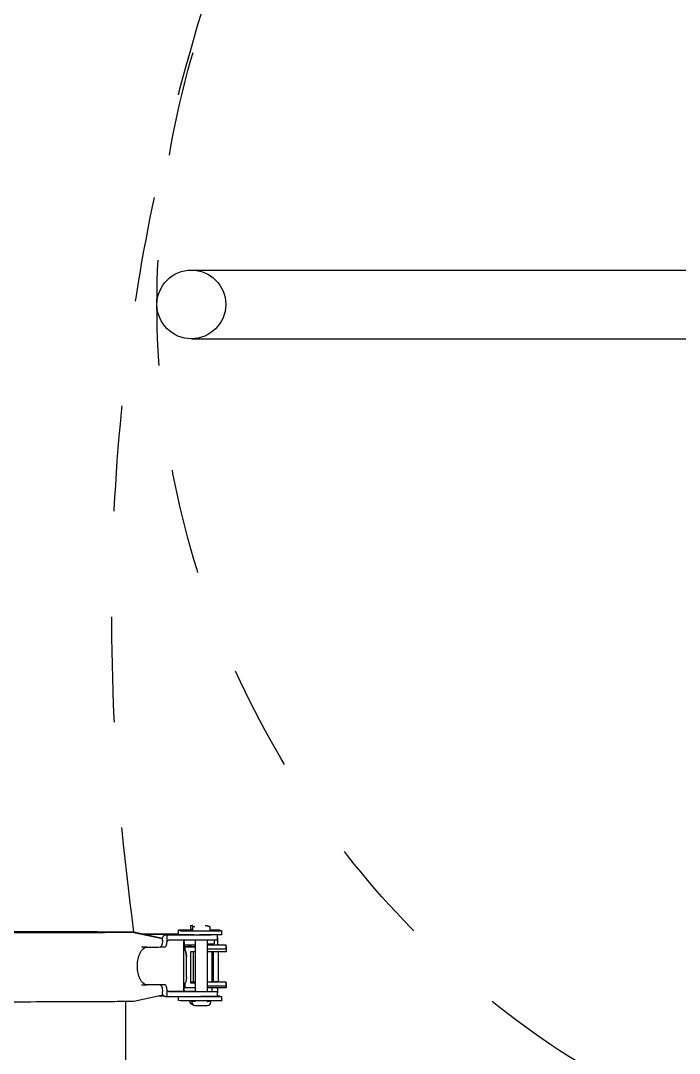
# Model space of a CAD drawing. Header units: millimetres. Extents: x 11802 to 19889, y -472 to 9054.
# Drawn here: x 13413.6 to 13605.2, y 6822.7 to 7123.5 of the extents above; entities that cross this region are included whole.
import ezdxf

# ---------------------------------------------------------------- set-up
doc = ezdxf.new("R2010")
doc.units = ezdxf.units.MM
doc.header["$LTSCALE"] = 307.34
doc.linetypes.add('DASHED', pattern=[0.2, 0.1, -0.1])
doc.layers.get('0').update_dxf_attribs({"linetype": 'CONTINUOUS'})

msp = doc.modelspace()

# ---------------------------------------------------------------- linework, layer by layer
at = {"color": 0, "linetype": 'Continuous'}
for p, q in [((13463.25836, 7050.81549), (13690.40446, 7050.8213)), ((13463.25887, 7030.81549), (13690.40418, 7030.8213)), ((13463.00741, 6859.90547), (13463.00741, 6858.80548)), ((13468.00741, 6859.90547), (13468.00741, 6859.64198)), ((13446.56618, 6857.95035), (13454.83583, 6856.12929)), ((13454.83939, 6856.14541), (13446.56619, 6857.96599)), ((13455.7654, 6857.20282), (13456.22197, 6857.20236)), ((13456.22197, 6857.20236), (13469.02668, 6857.22437)), ((13456.22197, 6855.20237), (13456.22197, 6857.20236)), ((13458.1052, 6857.40065), (13458.10561, 6857.40073)), ((13458.21334, 6857.42204), (13458.10529, 6857.42253)), ((13458.3124, 6857.42215), (13458.2073, 6857.42263)), ((13459.50741, 6857.35548), (13459.50741, 6858.55548)), ((13459.50741, 6858.55547), (13459.50787, 6858.55531)), ((13460.14269, 6858.44368), (13459.50787, 6858.55531)), ((13460.14269, 6857.24369), (13459.52154, 6857.35291)), ((13460.17414, 6857.23764), (13459.5497, 6857.23132)), ((13460.37774, 6857.24021), (13460.33686, 6857.24053)), ((13460.47219, 6857.23955), (13460.37774, 6857.24021)), ((13463.65178, 6858.75197), (13463.55397, 6858.75224)), ((13463.60042, 6858.43195), (13463.64019, 6858.43191)), ((13463.63464, 6858.55394), (13463.61589, 6858.55405)), ((13463.64019, 6858.43191), (13463.79966, 6858.43176)), ((13463.64223, 6859.59384), (13463.64223, 6858.49385)), ((13463.79541, 6859.64539), (13463.81998, 6859.64555)), ((13463.79966, 6858.43176), (13464.33551, 6858.43132)), ((13464.33551, 6858.43132), (13464.36697, 6858.4313)), ((13464.36697, 6858.4313), (13464.41742, 6858.43127)), ((13466.13333, 6858.43071), (13466.21691, 6858.43071)), ((13467.90083, 6858.43129), (13467.91925, 6858.4313)), ((13468.35027, 6857.23164), (13467.90349, 6857.23129)), ((13467.91925, 6858.4313), (13467.9476, 6858.43132)), ((13467.9476, 6858.43132), (13468.15467, 6858.43147)), ((13468.15467, 6858.43147), (13468.64984, 6858.43192)), ((13468.37051, 6857.23166), (13468.35027, 6857.23164)), ((13468.39431, 6857.23168), (13468.37051, 6857.23166)), ((13468.64223, 6859.59384), (13468.64223, 6858.49385)), ((13470.68117, 6857.23526), (13470.61536, 6857.2351)), ((13470.83119, 6857.23566), (13470.68117, 6857.23526)), ((13470.81264, 6857.23241), (13470.81264, 6855.73242)), ((13471.50694, 6858.55564), (13472.14176, 6858.44401)), ((13472.14223, 6858.44385), (13472.14176, 6858.44401)), ((13472.14223, 6857.24385), (13472.14223, 6858.44385)), ((13454.97106, 6856.18938), (13454.74899, 6856.19074)), ((13454.85222, 6855.70373), (13454.85222, 6856.20373)), ((13469.02668, 6855.72438), (13456.95326, 6855.70362)), ((13461.02862, 6841.24155), (13461.02862, 6855.24151)), ((13461.02862, 6853.87429), (13461.15371, 6853.8736)), ((13461.02862, 6853.85126), (13461.14316, 6853.85165)), ((13461.16091, 6853.82238), (13461.0398, 6853.82383)), ((13461.10665, 6855.48369), (13461.11336, 6855.35515)), ((13461.14255, 6854.69689), (13461.14649, 6854.62219)), ((13461.14332, 6854.62244), (13461.14332, 6853.80394)), ((13461.47003, 6853.78534), (13464.39223, 6853.78275)), ((13461.47003, 6852.55212), (13461.47003, 6853.78534)), ((13464.39223, 6855.71641), (13464.39223, 6840.74233)), ((13467.87968, 6854.30466), (13469.13615, 6854.30388)), ((13467.89223, 6855.73547), (13467.89223, 6840.7294)), ((13469.2092, 6854.51491), (13469.11022, 6854.51469)), ((13469.13615, 6854.30388), (13469.17592, 6854.30386)), ((13469.17592, 6854.30386), (13471.005, 6854.3034)), ((13469.17673, 6854.46859), (13469.17673, 6854.32539)), ((13469.77336, 6854.51705), (13469.74767, 6854.51687)), ((13469.92673, 6855.66859), (13469.92673, 6854.56859)), ((13470.81264, 6855.73241), (13470.76555, 6855.73097)), ((13471.01808, 6854.33044), (13470.89668, 6854.33106)), ((13470.93811, 6856.01327), (13470.9371, 6856.1409)), ((13470.94746, 6855.49947), (13470.93811, 6856.01327)), ((13471.27406, 6854.30339), (13471.005, 6854.3034)), ((13473.3178, 6854.30777), (13473.31344, 6854.30796)), ((13473.31709, 6854.30767), (13473.31756, 6854.30777)), ((13473.31756, 6854.30777), (13473.31756, 6853.10777)), ((13473.42673, 6853.79423), (13473.42673, 6852.29424)), ((13450.32133, 6853.67214), (13448.7533, 6853.67263)), ((13461.8131, 6844.87833), (13461.8131, 6850.89483)), ((13464.39223, 6852.28276), (13462.99079, 6852.284)), ((13462.99079, 6852.284), (13462.99079, 6843.28402)), ((13463.75741, 6852.28332), (13463.75741, 6843.5283)), ((13469.17236, 6853.10387), (13467.88572, 6853.10466)), ((13469.18097, 6852.28168), (13467.89333, 6852.28114)), ((13471.005, 6853.10341), (13469.17236, 6853.10387)), ((13469.17673, 6852.29726), (13469.17673, 6843.51558)), ((13469.59492, 6852.29424), (13469.59492, 6843.53691)), ((13471.27406, 6853.10339), (13471.005, 6853.10341)), ((13471.16176, 6843.91861), (13471.16176, 6852.28401)), ((13473.31756, 6853.10777), (13473.31709, 6853.10768)), ((13448.7533, 6842.67266), (13450.32133, 6842.67217)), ((13455.53585, 6842.69827), (13454.1971, 6842.69078)), ((13461.08928, 6841.24155), (13461.08928, 6841.80582)), ((13461.47003, 6841.78537), (13461.47003, 6843.23905)), ((13464.39223, 6841.78278), (13461.47003, 6841.78537)), ((13462.99079, 6843.52833), (13464.39223, 6843.52827)), ((13462.99079, 6843.28402), (13464.39223, 6843.28278)), ((13469.17236, 6842.30389), (13467.88572, 6842.30468)), ((13469.18097, 6841.7817), (13467.89333, 6841.78117)), ((13471.005, 6842.30343), (13469.17236, 6842.30389)), ((13469.17673, 6841.78173), (13469.17673, 6840.74017)), ((13469.6762, 6843.52802), (13470.02874, 6843.528)), ((13470.149, 6843.5346), (13470.03232, 6843.53511)), ((13470.94341, 6840.99695), (13470.97021, 6841.78375)), ((13471.27406, 6843.50342), (13471.005, 6843.50343)), ((13471.27406, 6842.30342), (13471.005, 6842.30343)), ((13471.13043, 6843.52987), (13471.1148, 6843.52995)), ((13473.3178, 6843.50779), (13473.31344, 6843.50799)), ((13473.31709, 6843.5077), (13473.31756, 6843.50779)), ((13473.31756, 6842.3078), (13473.31709, 6842.3077)), ((13473.31756, 6843.50779), (13473.31756, 6842.3078)), ((13473.42673, 6843.29426), (13473.42673, 6841.79426)), ((13454.99643, 6839.68028), (13446.56618, 6837.82514)), ((13454.85222, 6840.20377), (13454.85222, 6840.70377)), ((13456.22197, 6839.2024), (13455.7654, 6839.20286)), ((13456.22197, 6839.2024), (13456.22197, 6841.2024)), ((13466.06429, 6839.21932), (13456.22197, 6839.2024)), ((13456.95326, 6840.70366), (13469.02668, 6840.72441)), ((13459.50741, 6838.15552), (13459.50741, 6839.20805)), ((13464.39223, 6840.74233), (13461.54741, 6840.74167)), ((13463.89223, 6840.73246), (13463.91491, 6840.73315)), ((13469.02668, 6839.23585), (13466.06429, 6839.23076)), ((13466.06429, 6839.23076), (13466.21687, 6839.23076)), ((13467.90086, 6839.23134), (13468.15483, 6839.23152)), ((13470.76555, 6840.731), (13470.81264, 6840.73244)), ((13470.81264, 6840.73245), (13470.81264, 6839.24389)), ((13470.82021, 6839.23567), (13470.87778, 6839.23583)), ((13470.91435, 6839.36122), (13470.82878, 6839.36159)), ((13470.93709, 6840.52717), (13470.94341, 6840.99695)), ((13471.50694, 6839.35569), (13472.14176, 6839.24406)), ((13472.14223, 6839.2439), (13472.14176, 6839.24406)), ((13472.14223, 6838.0439), (13472.14223, 6839.24389)), ((13444.17874, 6757.79834), (13444.20378, 6837.78611)), ((13459.50787, 6838.15536), (13459.50741, 6838.15552)), ((13460.14269, 6838.04373), (13459.50787, 6838.15536)), ((13462.75741, 6837.95553), (13462.75741, 6838.03308)), ((13463.39223, 6837.6439), (13463.39223, 6837.7939)), ((13464.36136, 6837.84834), (13464.23374, 6837.84808)), ((13464.39223, 6838.0459), (13464.39223, 6837.8939)), ((13467.89223, 6838.0459), (13467.89223, 6837.8939)), ((13467.91729, 6837.84455), (13467.93613, 6837.84422)), ((13467.94532, 6837.8483), (13467.93018, 6837.84833)), ((13468.25741, 6837.95553), (13468.25741, 6838.04395)), ((13468.73949, 6837.84551), (13468.71495, 6837.84569)), ((13468.89223, 6837.6439), (13468.89223, 6837.7939))]:
    msp.add_line(p, q, dxfattribs=at)
for points in [[(13467.99275, 6859.94084), (13468.00059, 6859.93068), (13468.00566, 6859.91858), (13468.00741, 6859.90547)], [(13463.02206, 6858.77011), (13463.01422, 6858.78027), (13463.00915, 6858.79237), (13463.00741, 6858.80548)], [(13463.65688, 6858.45848), (13463.64904, 6858.46864), (13463.64397, 6858.48074), (13463.64223, 6858.49385)], [(13468.62758, 6859.62921), (13468.63541, 6859.61905), (13468.64048, 6859.60695), (13468.64223, 6859.59384)], [(13469.17673, 6854.46859), (13469.17844, 6854.48154), (13469.18346, 6854.49364), (13469.19137, 6854.50394)], [(13469.91208, 6855.70396), (13469.91991, 6855.6938), (13469.92498, 6855.68169), (13469.92673, 6855.66859)], [(13470.93719, 6856.14092), (13470.93693, 6856.16), (13470.92964, 6856.26875), (13470.91296, 6856.37417), (13470.8876, 6856.47562), (13470.85425, 6856.57257), (13470.81361, 6856.66457), (13470.81264, 6856.66635)], [(13471.00225, 6854.33042), (13470.98574, 6854.58005), (13470.96384, 6855.01937), (13470.94746, 6855.49947)], [(13470.81264, 6840.00357), (13470.82554, 6840.02868), (13470.86297, 6840.11866), (13470.89345, 6840.21306), (13470.91636, 6840.31144), (13470.9311, 6840.41326), (13470.93719, 6840.52715)], [(13463.40688, 6837.82926), (13463.39907, 6837.81914), (13463.39398, 6837.80703), (13463.39223, 6837.7939)], [(13464.37759, 6837.85855), (13464.38546, 6837.86877), (13464.39049, 6837.88085), (13464.39223, 6837.8939)], [(13467.89223, 6837.8939), (13467.89393, 6837.88094), (13467.89896, 6837.86885), (13467.90687, 6837.85855)]]:
    msp.add_lwpolyline(points, dxfattribs=at)
at = {"color": 0, "linetype": 'DASHED'}
msp.add_circle((13713.25862, 7040.82189), 260, dxfattribs=at)
at = {"color": 0, "linetype": 'Continuous'}
msp.add_circle((13463.25862, 7040.81549), 10, dxfattribs=at)
for centre, radius, start, end in [((13460.43599, 6827.07865), 26.72817, 88.2951315, 88.5585413), ((13460.83667, 6845.69431), 8.1153, 87.2055515, 87.8120652), ((13460.90976, 6847.78471), 6.54756, 87.1762761, 87.445884), ((13475.74126, 6840.87449), 14.64194, 176.3587056, 177.4753046), ((13472.40117, 6841.34744), 1.64207, 164.5547893, 172.8363347), ((13488.3328, 6840.38727), 27.24311, 178.3102511, 178.6853747), ((13482.8065, 6840.56241), 21.71406, 177.4738518, 178.3422138), ((13467.76761, 6824.26205), 13.58334, 89.4299456, 89.6223201), ((13467.84832, 6832.49424), 5.35076, 89.261471, 89.4171582), ((13467.25853, 6837.95573), 0.99888, 353.729208, 359.9883291)]:
    msp.add_arc(centre, radius, start, end, dxfattribs=at)
at = {"color": 0, "linetype": 'DASHED'}
for points, knots in [([(13237.37015, 6857.08306), (13234.23659, 6943.08176), (13241.58766, 7026.74957), (13293.20196, 7273.23375), (13394.77464, 7566.88252), (13571.14678, 7886.76644), (13597.95496, 8068.9021), (13603.75868, 8184.82154)], [0, 0, 0, 0, 0.082190324, 0.191090061, 0.557560241, 0.772837869, 1, 1, 1, 1]), ([(13446.56619, 6857.96599), (13421.60372, 7043.23031), (13486.83658, 7185.34506), (13584.4304, 7422.89217), (13648.61154, 7591.90433), (13793.02683, 7870.95561), (13824.84204, 8083.31195), (13822.75868, 8184.82154)], [0, 0, 0, 0, 0.267174047, 0.334649196, 0.544868993, 0.650795734, 1, 1, 1, 1])]:
    msp.add_open_spline(points, degree=3, knots=knots, dxfattribs=at)
at = {"color": 0, "linetype": 'Continuous'}
for points, knots in [([(13463.02206, 6859.94084), (13463.03231, 6859.9511), (13463.08583, 6859.96143), (13463.13388, 6859.95683), (13463.16938, 6859.95708)], [0, 0, 0, 0, 0.290096378, 1, 1, 1, 1]), ([(13463.16938, 6859.95708), (13463.20149, 6859.9573), (13463.38353, 6859.9583), (13463.56557, 6859.95878), (13463.7155, 6859.95913)], [0, 0, 0, 0, 0.176399899, 1, 1, 1, 1]), ([(13463.6828, 6859.95343), (13463.63163, 6859.95365), (13463.55832, 6859.94891), (13463.49755, 6859.95843), (13463.46403, 6859.9508), (13463.46272, 6859.95803)], [0, 0, 0, 0, 0.696736675, 0.900028859, 1, 1, 1, 1]), ([(13467.24758, 6859.95925), (13467.34816, 6859.95903), (13467.52213, 6859.9577), (13467.74755, 6859.9596), (13467.88794, 6859.95338), (13467.97326, 6859.96034), (13467.99275, 6859.94084)], [0, 0, 0, 0, 0.404102256, 0.704231183, 0.889205176, 1, 1, 1, 1]), ([(13446.56619, 6857.96599), (13445.82874, 6858.01222), (13443.31216, 6857.99219), (13438.04355, 6858.06512), (13429.85833, 6858.07678), (13419.01544, 6858.11515), (13405.84971, 6858.13779), (13384.89209, 6858.16749), (13356.40479, 6858.18486), (13321.98827, 6858.18089), (13290.32161, 6858.15466), (13265.31045, 6858.10361), (13251.3073, 6858.06066), (13245.99881, 6858.02063)], [0, 0, 0, 0, 0.011052111, 0.037606203, 0.078838066, 0.133467311, 0.199795899, 0.275762465, 0.446942191, 0.6258942, 0.790547882, 0.920596074, 1, 1, 1, 1]), ([(13446.56618, 6857.95035), (13445.82878, 6857.90413), (13443.31246, 6857.92414), (13438.04443, 6857.85123), (13429.86017, 6857.83957), (13419.01856, 6857.80119), (13405.85433, 6857.77855), (13384.89885, 6857.74886), (13356.41393, 6857.73149), (13321.99938, 6857.73544), (13290.33294, 6857.76166), (13265.31969, 6857.8127), (13251.31431, 6857.85566), (13246.00427, 6857.89567)], [0, 0, 0, 0, 0.011051545, 0.037603369, 0.07883145, 0.133455693, 0.199778448, 0.275738819, 0.446907168, 0.625852756, 0.790508799, 0.920570631, 1, 1, 1, 1]), ([(13458.2073, 6857.42263), (13457.5068, 6857.42586), (13454.39986, 6857.43947), (13451.2929, 6857.45064), (13448.88646, 6857.45848)], [0, 0, 0, 0, 0.225464936, 1, 1, 1, 1]), ([(13449.08117, 6857.41964), (13449.72395, 6857.41684), (13451.98732, 6857.40653), (13454.25068, 6857.39443), (13455.87124, 6857.38358)], [0, 0, 0, 0, 0.283993047, 1, 1, 1, 1]), ([(13454.85222, 6856.20373), (13454.85222, 6856.45594), (13455.02718, 6856.96827), (13455.52944, 6857.20305), (13455.7654, 6857.20282)], [0, 0, 0, 0, 0.516640328, 1, 1, 1, 1]), ([(13455.87124, 6857.38358), (13456.22872, 6857.38118), (13457.4455, 6857.37259), (13458.66227, 6857.36249), (13459.52154, 6857.35291)], [0, 0, 0, 0, 0.293791698, 1, 1, 1, 1]), ([(13458.21324, 6857.39933), (13458.1863, 6857.39949), (13458.16404, 6857.41253), (13458.105, 6857.39158), (13458.1052, 6857.40065)], [0, 0, 0, 0, 0.748109772, 1, 1, 1, 1]), ([(13458.10561, 6857.40073), (13458.24015, 6857.41427), (13458.70761, 6857.38921), (13459.17276, 6857.40425), (13459.50352, 6857.4044)], [0, 0, 0, 0, 0.290179555, 1, 1, 1, 1]), ([(13459.50977, 6857.39123), (13459.4054, 6857.39192), (13458.97323, 6857.39472), (13458.54106, 6857.39738), (13458.21324, 6857.39933)], [0, 0, 0, 0, 0.241479698, 1, 1, 1, 1]), ([(13463.63133, 6858.56795), (13463.34271, 6858.56774), (13462.78779, 6858.56725), (13461.9955, 6858.56618), (13461.28906, 6858.56493), (13460.68611, 6858.56326), (13460.25461, 6858.56215), (13459.97287, 6858.56026), (13459.80972, 6858.56054), (13459.68662, 6858.55642), (13459.58703, 6858.5627), (13459.54707, 6858.54911), (13459.50714, 6858.5616), (13459.50741, 6858.55547)], [0, 0, 0, 0, 0.20996067, 0.403670913, 0.576368614, 0.723821051, 0.842418993, 0.889958792, 0.929252894, 0.960075465, 0.982212191, 0.995542321, 1, 1, 1, 1]), ([(13460.14269, 6858.44368), (13460.22632, 6858.42898), (13460.54844, 6858.45504), (13461.23039, 6858.42647), (13462.29947, 6858.43776), (13463.13242, 6858.43243), (13463.60042, 6858.43195)], [0, 0, 0, 0, 0.073671354, 0.276947896, 0.593960884, 1, 1, 1, 1]), ([(13460.33686, 6857.24053), (13460.30976, 6857.24076), (13460.24523, 6857.24318), (13460.17976, 6857.23717), (13460.14269, 6857.24369)], [0, 0, 0, 0, 0.418568867, 1, 1, 1, 1]), ([(13463.88308, 6857.23168), (13463.50861, 6857.23202), (13462.37164, 6857.23358), (13461.23467, 6857.23473), (13460.47219, 6857.23955)], [0, 0, 0, 0, 0.329365904, 1, 1, 1, 1]), ([(13463.55397, 6858.75224), (13463.48292, 6858.75244), (13463.36053, 6858.75307), (13463.20301, 6858.75312), (13463.101, 6858.75527), (13463.03819, 6858.75398), (13463.02206, 6858.77011)], [0, 0, 0, 0, 0.399375405, 0.692404153, 0.871757096, 1, 1, 1, 1]), ([(13463.61589, 6858.55405), (13463.60068, 6858.55415), (13463.56468, 6858.55549), (13463.52814, 6858.5518), (13463.50756, 6858.55542)], [0, 0, 0, 0, 0.421385982, 1, 1, 1, 1]), ([(13463.65688, 6859.62921), (13463.667, 6859.63934), (13463.71732, 6859.64946), (13463.76266, 6859.64515), (13463.79541, 6859.64539)], [0, 0, 0, 0, 0.304184816, 1, 1, 1, 1]), ([(13463.81998, 6859.64555), (13463.84921, 6859.64575), (13464.00746, 6859.64659), (13464.16571, 6859.64704), (13464.29474, 6859.64737)], [0, 0, 0, 0, 0.184664245, 1, 1, 1, 1]), ([(13464.18947, 6859.64248), (13464.16803, 6859.64263), (13464.15106, 6859.64913), (13464.09494, 6859.63777), (13464.09773, 6859.64655)], [0, 0, 0, 0, 0.699345543, 1, 1, 1, 1]), ([(13464.41742, 6858.43127), (13464.55775, 6858.43118), (13465.12972, 6858.43085), (13465.70169, 6858.43071), (13466.13333, 6858.43071)], [0, 0, 0, 0, 0.245337465, 1, 1, 1, 1]), ([(13467.90349, 6857.23129), (13467.7194, 6857.23117), (13466.96802, 6857.23075), (13466.21665, 6857.23066), (13465.64936, 6857.23076)], [0, 0, 0, 0, 0.245002494, 1, 1, 1, 1]), ([(13466.21691, 6858.43071), (13466.64055, 6858.43073), (13467.20186, 6858.43087), (13467.76317, 6858.4312), (13467.90083, 6858.43129)], [0, 0, 0, 0, 0.754743071, 1, 1, 1, 1]), ([(13468.47642, 6859.64547), (13468.45669, 6859.64561), (13468.35481, 6859.64621), (13468.25293, 6859.64659), (13468.17078, 6859.64685)], [0, 0, 0, 0, 0.193652932, 1, 1, 1, 1]), ([(13470.61536, 6857.2351), (13470.45384, 6857.2347), (13469.71349, 6857.23311), (13468.97314, 6857.23219), (13468.39431, 6857.23168)], [0, 0, 0, 0, 0.218166562, 1, 1, 1, 1]), ([(13468.47677, 6859.64547), (13468.49365, 6859.64536), (13468.54217, 6859.64277), (13468.60367, 6859.65311), (13468.62758, 6859.62921)], [0, 0, 0, 0, 0.333102828, 1, 1, 1, 1]), ([(13468.64984, 6858.43192), (13469.12688, 6858.4324), (13469.80495, 6858.43321), (13470.6529, 6858.43524), (13471.16073, 6858.43623), (13471.56488, 6858.43902), (13471.83845, 6858.43789), (13471.99383, 6858.44274), (13472.07629, 6858.43773), (13472.1094, 6858.44893), (13472.14244, 6858.43878), (13472.14222, 6858.44385)], [0, 0, 0, 0, 0.409775434, 0.582365413, 0.728599956, 0.845538393, 0.930777374, 0.960960917, 0.982610798, 0.995642814, 1, 1, 1, 1]), ([(13471.50694, 6858.55564), (13471.43902, 6858.56758), (13471.17757, 6858.54712), (13470.62124, 6858.57027), (13469.74071, 6858.56152), (13469.05183, 6858.56612), (13468.66198, 6858.56665)], [0, 0, 0, 0, 0.072716063, 0.273215397, 0.588907947, 1, 1, 1, 1]), ([(13472.14222, 6857.24385), (13472.14259, 6857.23677), (13472.09627, 6857.25141), (13472.05021, 6857.23563), (13471.93506, 6857.24304), (13471.79299, 6857.23834), (13471.60487, 6857.23875), (13471.28101, 6857.23669), (13471.0183, 6857.23617), (13470.83119, 6857.23566)], [0, 0, 0, 0, 0.016218054, 0.064706767, 0.145184477, 0.257144213, 0.399684914, 0.571857065, 1, 1, 1, 1]), ([(13450.32133, 6853.67214), (13450.79656, 6853.67421), (13452.53474, 6853.68201), (13454.27292, 6853.69084), (13455.53585, 6853.69824)], [0, 0, 0, 0, 0.273409187, 1, 1, 1, 1]), ([(13454.85222, 6855.70373), (13454.85222, 6855.44758), (13454.82515, 6854.96861), (13454.68677, 6854.3389), (13454.5087, 6853.88686), (13454.2701, 6853.70021), (13454.16797, 6853.69961)], [0, 0, 0, 0, 0.34486433, 0.643718315, 0.862494766, 1, 1, 1, 1]), ([(13455.53585, 6853.69824), (13455.63819, 6853.69884), (13455.87727, 6853.88525), (13456.05605, 6854.33749), (13456.19475, 6854.96722), (13456.22197, 6855.44622), (13456.22197, 6855.70237)], [0, 0, 0, 0, 0.137716722, 0.356535687, 0.655299977, 1, 1, 1, 1]), ([(13456.95326, 6855.70362), (13456.80249, 6855.70336), (13456.4875, 6855.65343), (13456.22197, 6855.36696), (13456.22197, 6855.20237)], [0, 0, 0, 0, 0.47807482, 1, 1, 1, 1]), ([(13461.02862, 6855.24151), (13461.02862, 6855.34662), (13461.10299, 6855.56201), (13461.29037, 6855.68756), (13461.3908, 6855.71821)], [0, 0, 0, 0, 0.500245455, 1, 1, 1, 1]), ([(13461.11336, 6855.35515), (13461.11523, 6855.31847), (13461.1219, 6855.18124), (13461.12742, 6855.04396), (13461.13094, 6854.94335)], [0, 0, 0, 0, 0.267300674, 1, 1, 1, 1]), ([(13461.16463, 6854.45992), (13461.16933, 6854.42636), (13461.17874, 6854.39134), (13461.18861, 6854.32634), (13461.20154, 6854.32577)], [0, 0, 0, 0, 0.723551337, 1, 1, 1, 1]), ([(13461.23119, 6853.79499), (13461.25628, 6853.79424), (13461.33592, 6853.79166), (13461.41556, 6853.78872), (13461.47003, 6853.78534)], [0, 0, 0, 0, 0.315075526, 1, 1, 1, 1]), ([(13461.23231, 6854.32432), (13461.5332, 6854.30944), (13462.58333, 6854.32554), (13463.63229, 6854.31086), (13464.38041, 6854.30932)], [0, 0, 0, 0, 0.287078632, 1, 1, 1, 1]), ([(13464.37022, 6853.78499), (13463.62452, 6853.78652), (13462.57896, 6853.80115), (13461.53223, 6853.78513), (13461.23231, 6853.79996)], [0, 0, 0, 0, 0.712913714, 1, 1, 1, 1]), ([(13469.11022, 6854.51469), (13469.02096, 6854.51451), (13468.61532, 6854.5138), (13468.20967, 6854.51346), (13467.89329, 6854.51333)], [0, 0, 0, 0, 0.220053312, 1, 1, 1, 1]), ([(13470.76555, 6855.73097), (13470.69579, 6855.7299), (13470.11616, 6855.72632), (13469.53654, 6855.72525), (13469.02668, 6855.72438)], [0, 0, 0, 0, 0.120368606, 1, 1, 1, 1]), ([(13469.19137, 6854.50394), (13469.19361, 6854.50618), (13469.1978, 6854.51003), (13469.20241, 6854.51336), (13469.20455, 6854.51466)], [0, 0, 0, 0, 0.558591292, 1, 1, 1, 1]), ([(13469.74767, 6854.51687), (13469.71511, 6854.51666), (13469.53562, 6854.51573), (13469.35613, 6854.51525), (13469.2092, 6854.51491)], [0, 0, 0, 0, 0.181421735, 1, 1, 1, 1]), ([(13469.32768, 6854.32538), (13469.49069, 6854.32584), (13470.01369, 6854.32728), (13470.5367, 6854.32801), (13470.89668, 6854.33106)], [0, 0, 0, 0, 0.311681921, 1, 1, 1, 1]), ([(13469.91208, 6854.53322), (13469.90189, 6854.52304), (13469.85116, 6854.5141), (13469.80603, 6854.51728), (13469.77336, 6854.51705)], [0, 0, 0, 0, 0.305979887, 1, 1, 1, 1]), ([(13471.27406, 6854.30339), (13471.74957, 6854.30337), (13472.37473, 6854.29634), (13473.05495, 6854.31114), (13473.26107, 6854.30204), (13473.31709, 6854.30767)], [0, 0, 0, 0, 0.698245123, 0.917329225, 1, 1, 1, 1]), ([(13473.32789, 6853.79186), (13473.35259, 6853.79215), (13473.37311, 6853.80376), (13473.42682, 6853.78598), (13473.42673, 6853.79424)], [0, 0, 0, 0, 0.749366997, 1, 1, 1, 1]), ([(13473.42638, 6853.79438), (13473.42404, 6853.79485), (13473.39581, 6853.79503), (13473.36794, 6853.7961), (13473.3423, 6853.79643)], [0, 0, 0, 0, 0.085480735, 1, 1, 1, 1]), ([(13450.32133, 6842.67217), (13449.50585, 6842.66863), (13448.58396, 6843.76456), (13448.04121, 6845.06298), (13447.66254, 6846.37864), (13447.48524, 6848.16145), (13447.66309, 6849.94471), (13448.04081, 6851.26288), (13448.58535, 6852.56605), (13449.50249, 6853.66859), (13450.32133, 6853.67214)], [0, 0, 0, 0, 0.18755132, 0.25650708, 0.332864615, 0.499362454, 0.665998523, 0.742513206, 0.811676448, 1, 1, 1, 1]), ([(13473.42673, 6852.29424), (13473.42696, 6852.28791), (13473.38577, 6852.30087), (13473.34433, 6852.28679), (13473.24141, 6852.29333), (13473.11413, 6852.28908), (13472.94552, 6852.28938), (13472.65454, 6852.28746), (13472.20925, 6852.28634), (13471.58767, 6852.28466), (13470.86051, 6852.28342), (13470.04651, 6852.28236), (13469.47692, 6852.28188), (13469.18097, 6852.28168)], [0, 0, 0, 0, 0.004479428, 0.017871391, 0.040108748, 0.071058866, 0.110504181, 0.158214839, 0.277140762, 0.424832807, 0.597540763, 0.790891419, 1, 1, 1, 1]), ([(13473.31709, 6853.10768), (13473.26107, 6853.10204), (13473.05495, 6853.11114), (13472.37473, 6853.09635), (13471.74957, 6853.10337), (13471.27406, 6853.10339)], [0, 0, 0, 0, 0.082670926, 0.301755226, 1, 1, 1, 1]), ([(13454.1971, 6842.69078), (13453.89509, 6842.68916), (13452.60317, 6842.68245), (13451.31124, 6842.67647), (13450.32133, 6842.67217)], [0, 0, 0, 0, 0.233769317, 1, 1, 1, 1]), ([(13454.18778, 6842.69894), (13454.29005, 6842.69114), (13454.51734, 6842.49678), (13454.78357, 6841.81626), (13454.85222, 6841.17267), (13454.85222, 6840.70377)], [0, 0, 0, 0, 0.139879753, 0.360500719, 1, 1, 1, 1]), ([(13456.22197, 6840.7024), (13456.22197, 6840.95834), (13456.19491, 6841.43663), (13456.0561, 6842.06454), (13455.87767, 6842.51531), (13455.63766, 6842.69887), (13455.53585, 6842.69827)], [0, 0, 0, 0, 0.345406428, 0.644236261, 0.862601085, 1, 1, 1, 1]), ([(13461.47003, 6841.78537), (13461.44936, 6841.78665), (13461.32887, 6841.79265), (13461.20825, 6841.79586), (13461.10835, 6841.79839)], [0, 0, 0, 0, 0.171662734, 1, 1, 1, 1]), ([(13462.98091, 6843.51292), (13463.08583, 6843.51258), (13463.54991, 6843.51119), (13464.014, 6843.5101), (13464.37315, 6843.50937)], [0, 0, 0, 0, 0.226088928, 1, 1, 1, 1]), ([(13467.87843, 6843.50468), (13468.1324, 6843.50449), (13469.17459, 6843.50378), (13470.21678, 6843.50347), (13471.005, 6843.50343)], [0, 0, 0, 0, 0.243688661, 1, 1, 1, 1]), ([(13473.42673, 6841.79427), (13473.42696, 6841.78793), (13473.38577, 6841.8009), (13473.34433, 6841.78682), (13473.24141, 6841.79335), (13473.11413, 6841.7891), (13472.94552, 6841.78941), (13472.65454, 6841.78748), (13472.20925, 6841.78636), (13471.58767, 6841.78469), (13470.86051, 6841.78344), (13470.04651, 6841.78238), (13469.47692, 6841.7819), (13469.18097, 6841.7817)], [0, 0, 0, 0, 0.004479428, 0.017871391, 0.040108748, 0.071058866, 0.110504181, 0.158214839, 0.277140762, 0.424832807, 0.597540763, 0.790891419, 1, 1, 1, 1]), ([(13471.1155, 6843.52995), (13471.04015, 6843.53035), (13470.71798, 6843.53203), (13470.39581, 6843.53353), (13470.149, 6843.5346)], [0, 0, 0, 0, 0.233904917, 1, 1, 1, 1]), ([(13471.27406, 6843.50342), (13471.74957, 6843.50339), (13472.37473, 6843.49637), (13473.05495, 6843.51116), (13473.26107, 6843.50206), (13473.31709, 6843.5077)], [0, 0, 0, 0, 0.698245123, 0.917329225, 1, 1, 1, 1]), ([(13473.31709, 6842.3077), (13473.26107, 6842.30207), (13473.05495, 6842.31117), (13472.37473, 6842.29637), (13471.74957, 6842.3034), (13471.27406, 6842.30342)], [0, 0, 0, 0, 0.082670926, 0.301755226, 1, 1, 1, 1]), ([(13473.32789, 6843.29189), (13473.35259, 6843.29218), (13473.37311, 6843.30378), (13473.42682, 6843.286), (13473.42673, 6843.29426)], [0, 0, 0, 0, 0.749366997, 1, 1, 1, 1]), ([(13473.42638, 6843.2944), (13473.42404, 6843.29488), (13473.39581, 6843.29506), (13473.36794, 6843.29612), (13473.3423, 6843.29645)], [0, 0, 0, 0, 0.085480735, 1, 1, 1, 1]), ([(13455.36328, 6839.38695), (13455.23493, 6839.38777), (13454.69971, 6839.39114), (13454.1645, 6839.3943), (13453.75763, 6839.3966)], [0, 0, 0, 0, 0.239812849, 1, 1, 1, 1]), ([(13455.7654, 6839.20286), (13455.52926, 6839.2031), (13455.0273, 6839.43893), (13454.85222, 6839.9514), (13454.85222, 6840.20377)], [0, 0, 0, 0, 0.48339273, 1, 1, 1, 1]), ([(13456.22197, 6841.2024), (13456.22197, 6841.03807), (13456.4877, 6840.75199), (13456.8026, 6840.7034), (13456.95326, 6840.70366)], [0, 0, 0, 0, 0.521706343, 1, 1, 1, 1]), ([(13461.54741, 6840.74167), (13461.2467, 6840.73812), (13459.71535, 6840.72209), (13458.18394, 6840.71142), (13456.95326, 6840.70366)], [0, 0, 0, 0, 0.196369577, 1, 1, 1, 1]), ([(13461.54741, 6840.74167), (13461.41749, 6840.74164), (13461.14643, 6840.84222), (13461.02862, 6841.11163), (13461.02862, 6841.24155)], [0, 0, 0, 0, 0.49999084, 1, 1, 1, 1]), ([(13466.21691, 6839.23076), (13466.64056, 6839.23077), (13467.20188, 6839.23092), (13467.76319, 6839.23124), (13467.90086, 6839.23134)], [0, 0, 0, 0, 0.754743256, 1, 1, 1, 1]), ([(13468.15483, 6839.23152), (13468.40763, 6839.23172), (13469.29609, 6839.23257), (13470.18455, 6839.23394), (13470.82021, 6839.23567)], [0, 0, 0, 0, 0.28454315, 1, 1, 1, 1]), ([(13469.02668, 6840.72441), (13469.2413, 6840.72478), (13469.82092, 6840.72668), (13470.40059, 6840.72542), (13470.76555, 6840.731)], [0, 0, 0, 0, 0.370275957, 1, 1, 1, 1]), ([(13470.76555, 6839.24244), (13470.69579, 6839.24138), (13470.11616, 6839.2378), (13469.53654, 6839.23673), (13469.02668, 6839.23585)], [0, 0, 0, 0, 0.120368606, 1, 1, 1, 1]), ([(13470.87778, 6839.23583), (13471.05837, 6839.23634), (13471.31188, 6839.23686), (13471.62434, 6839.23888), (13471.80569, 6839.2385), (13471.94265, 6839.24305), (13472.05352, 6839.23594), (13472.09803, 6839.25113), (13472.14252, 6839.23707), (13472.14222, 6839.2439)], [0, 0, 0, 0, 0.428460659, 0.600640949, 0.743105206, 0.854961275, 0.93536859, 0.983801528, 1, 1, 1, 1]), ([(13471.50694, 6839.35569), (13471.45503, 6839.36481), (13471.25566, 6839.34951), (13471.05918, 6839.36056), (13470.91435, 6839.36122)], [0, 0, 0, 0, 0.266814841, 1, 1, 1, 1]), ([(13446.56618, 6837.82514), (13445.82869, 6837.77891), (13443.31206, 6837.79893), (13438.04336, 6837.72601), (13429.85806, 6837.71435), (13419.0151, 6837.67597), (13405.84931, 6837.65333), (13384.89164, 6837.62364), (13356.40431, 6837.60627), (13321.98779, 6837.61023), (13290.3212, 6837.63646), (13265.31016, 6837.68752), (13251.3071, 6837.73047), (13245.99867, 6837.7705)], [0, 0, 0, 0, 0.011052549, 0.037607051, 0.078839287, 0.133468854, 0.199797703, 0.275764462, 0.446944345, 0.625896197, 0.790549425, 0.920596922, 1, 1, 1, 1]), ([(13464.38411, 6838.03134), (13463.82013, 6838.03172), (13462.80558, 6838.03329), (13461.62239, 6838.03394), (13460.8791, 6838.03871), (13460.50816, 6838.03641), (13460.27821, 6838.04566), (13460.17098, 6838.03876), (13460.14269, 6838.04373)], [0, 0, 0, 0, 0.398903403, 0.717640159, 0.836749054, 0.924817271, 0.979685694, 1, 1, 1, 1]), ([(13464.23374, 6837.84808), (13464.12164, 6837.84783), (13463.92776, 6837.84614), (13463.67626, 6837.84896), (13463.52138, 6837.84075), (13463.42763, 6837.85002), (13463.40688, 6837.82926)], [0, 0, 0, 0, 0.406011777, 0.707710674, 0.893689257, 1, 1, 1, 1]), ([(13463.68513, 6836.93678), (13463.82673, 6836.79518), (13464.0999, 6836.64968), (13464.38451, 6836.64333), (13464.46808, 6836.64276)], [0, 0, 0, 0, 0.705550366, 1, 1, 1, 1]), ([(13464.34762, 6837.83893), (13464.34793, 6837.83753), (13464.3576, 6837.83742), (13464.3609, 6837.84323), (13464.36492, 6837.84668)], [0, 0, 0, 0, 0.213043474, 1, 1, 1, 1]), ([(13464.36492, 6837.84668), (13464.36689, 6837.84837), (13464.37119, 6837.85226), (13464.37533, 6837.85629), (13464.37759, 6837.85855)], [0, 0, 0, 0, 0.448718375, 1, 1, 1, 1]), ([(13467.90341, 6838.03134), (13467.61343, 6838.03115), (13466.44033, 6838.03057), (13465.26723, 6838.03075), (13464.38411, 6838.03134)], [0, 0, 0, 0, 0.247191131, 1, 1, 1, 1]), ([(13464.46808, 6836.64276), (13464.76922, 6836.64069), (13465.52785, 6836.64019), (13466.48559, 6836.64087), (13467.27769, 6836.63956), (13467.68875, 6836.6446), (13468.12877, 6836.63495), (13468.43744, 6836.77489), (13468.59933, 6836.93678)], [0, 0, 0, 0, 0.215347855, 0.542501435, 0.684826376, 0.781868937, 0.836284095, 1, 1, 1, 1]), ([(13472.14222, 6838.0439), (13472.14255, 6838.03758), (13472.10122, 6838.05051), (13472.0601, 6838.03647), (13471.95727, 6838.04298), (13471.83029, 6838.03874), (13471.66199, 6838.03904), (13471.37154, 6838.03712), (13470.92704, 6838.036), (13470.30652, 6838.03433), (13469.58054, 6838.03308), (13468.76775, 6838.03202), (13468.19895, 6838.03154), (13467.90341, 6838.03134)], [0, 0, 0, 0, 0.004475947, 0.017860569, 0.040081556, 0.071024652, 0.110463943, 0.158153605, 0.277072791, 0.424744974, 0.597446044, 0.790834061, 1, 1, 1, 1]), ([(13467.90687, 6837.85855), (13467.90906, 6837.85636), (13467.91313, 6837.85258), (13467.91757, 6837.84922), (13467.91962, 6837.84789)], [0, 0, 0, 0, 0.557900633, 1, 1, 1, 1]), ([(13467.91962, 6837.84789), (13467.92236, 6837.84612), (13467.92706, 6837.8436), (13467.93242, 6837.84288), (13467.9344, 6837.8431)], [0, 0, 0, 0, 0.619440033, 1, 1, 1, 1]), ([(13467.9344, 6837.8431), (13467.93496, 6837.84317), (13467.93595, 6837.84335), (13467.93691, 6837.84367), (13467.93732, 6837.84383)], [0, 0, 0, 0, 0.55548763, 1, 1, 1, 1]), ([(13468.71461, 6837.84569), (13468.67092, 6837.84599), (13468.41449, 6837.84731), (13468.15806, 6837.84788), (13467.94532, 6837.8483)], [0, 0, 0, 0, 0.170382593, 1, 1, 1, 1]), ([(13468.87758, 6837.82926), (13468.86747, 6837.83937), (13468.81735, 6837.84959), (13468.77212, 6837.84526), (13468.73949, 6837.84551)], [0, 0, 0, 0, 0.304603225, 1, 1, 1, 1])]:
    msp.add_open_spline(points, degree=3, knots=knots, dxfattribs=at)
for points in [[(13461.13094, 6854.94335), (13461.13382, 6854.86117), (13461.13606, 6854.77895), (13461.14096, 6854.69687)], [(13461.14649, 6854.62219), (13461.15147, 6854.56799), (13461.15708, 6854.51382), (13461.16463, 6854.45992)], [(13461.81312, 6850.9128), (13461.81312, 6851.79764), (13461.53643, 6852.71704), (13461.04748, 6853.45452)], [(13461.04749, 6853.43662), (13461.53641, 6852.6991), (13461.8131, 6851.77969), (13461.8131, 6850.89483)], [(13461.8131, 6844.87833), (13461.8131, 6843.99349), (13461.53642, 6843.07411), (13461.04748, 6842.33664)], [(13471.16176, 6843.91861), (13471.16218, 6843.78861), (13471.14855, 6843.6586), (13471.13043, 6843.52987)], [(13462.75741, 6837.95553), (13462.75741, 6837.7004), (13462.8699, 6837.42881), (13463.0503, 6837.24841)], [(13463.0503, 6837.24841), (13463.13985, 6837.15886), (13463.24854, 6837.08525), (13463.36508, 6837.03569)], [(13463.36508, 6837.03569), (13463.46081, 6836.99498), (13463.56421, 6836.96989), (13463.66772, 6836.95951)], [(13463.39223, 6837.6439), (13463.39223, 6837.38877), (13463.50472, 6837.11718), (13463.68513, 6836.93678)], [(13468.59933, 6836.93678), (13468.77973, 6837.11718), (13468.89223, 6837.38877), (13468.89223, 6837.6439)]]:
    msp.add_open_spline(points, degree=3, dxfattribs=at)

doc.saveas('drawing.dxf')
